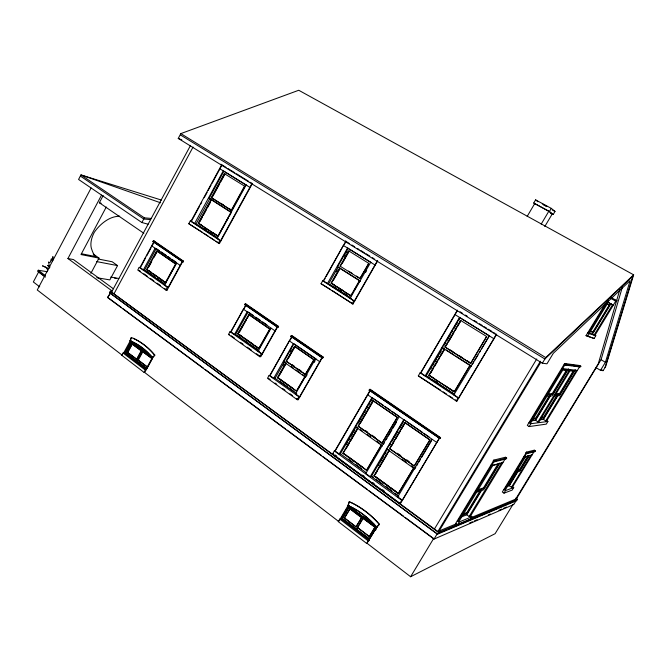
<?xml version="1.0" encoding="UTF-8"?>
<svg xmlns="http://www.w3.org/2000/svg" width="667" height="667" viewBox="0 0 667 667"><rect width="100%" height="100%" fill="white"/><g stroke="black" fill="none" stroke-linecap="round" stroke-linejoin="round"><path stroke-width="1" d="M53.001 260.155L52.901 256.587L51.951 261.014L51.367 258.704L50.133 262.523L49.1 262.573L48.633 261.931L49.541 267.967M619.86 289.536L598.291 363.748L515.641 499.124M600.5 370.352L605.411 362.306L630.132 280.624L553.327 353.268L546.973 363.798L542.329 363.232L178.247 138.419L180.824 133.608L298.741 90.262L633.65 274.837L605.661 366.508L603.11 370.669L600.5 370.352L596.156 367.725L601.059 359.696L622.453 286.81M605.019 367.55L632.775 276.288L544.881 359.004L180.398 134.909M131.132 337.435L133.525 338.386A77.564 63.023 -86.4 0 1 153.185 353.185L154.836 355.111L152.401 357.745A73.987 60.097 -86.4 0 0 129.99 340.812L131.399 337.46M130.549 339.987L131.116 338.302M347.924 505.544L349.241 501.751L352.134 502.968A90.42 77.956 75 0 1 377.28 521.894L379.415 524.279L376.772 527.138L366.758 543.497L338.302 521.636L339.786 519.101L341.004 518.751L348.924 505.278L347.924 505.544A86.243 74.345 75.1 0 1 376.58 527.205L377.522 526.88M349.441 501.701L348.124 505.486L340.195 518.984M47.29 271.727L38.219 270.227L37.644 271.311L45.339 277.13M91.112 187.986L37.26 289.987L122.361 355.344L121.819 355.311L123.061 353.026L124.679 353.118L146.106 369.526M112.164 290.995L67.926 258.529L101.551 195.081M143.839 233.267L99.35 202.743L103.177 195.523M106.261 207.02L80.999 254.552L99.008 258.112L90.87 273.345M98.116 258.996L112.181 261.756L117.542 265.599L109.855 279.907L96.732 277.697M161.456 200.083L80.957 174.921L78.573 179.456L141.871 222.528L144.389 217.842L151.226 218.434M515.791 498.107L517.509 499.291L516.683 500.642L437.469 534.217L109.463 292.73L110.28 291.212L437.869 531.499L456.378 523.795M107.587 297.532L110.439 293.046L107.587 297.532L434.034 539.094L513.773 504.494L516.241 500.45L508.629 503.668M109.463 292.73L110.138 292.83L110.955 291.312M111.706 291.863L190.504 145.473M114.099 293.622L193.055 147.057M152.918 241.579L153.335 240.804L154.11 240.995L183.525 261.189L183.1 261.973L152.918 241.579L153.685 241.762L154.11 240.995M145.74 257.662L140.387 267.567L139.203 267.334L137.752 270.035L165.875 290.02L167.025 290.212L182.616 261.647L183.1 261.973M146.707 255.861L151.092 247.757M152.059 245.956L153.735 242.863M176.572 263.056L164.649 284.942L168.134 287.41L182.241 261.564L153.769 241.996L139.995 267.492L143.38 269.893L155.103 248.232M143.38 269.893L144.556 270.118L156.253 248.499M146.623 269.451L156.662 250.909L175.571 263.982L165.374 282.691L146.623 269.451L147.399 269.601M148.833 266.958L151.701 261.664M154.085 257.254L156.953 251.968M252.409 183.517L219.41 243.588L188.786 223.712L190.287 220.952L191.396 221.269L199.758 205.895M221.752 164.666L191.029 221.161L217.492 238.094M200.742 204.085L201.726 202.276M204.185 197.757L207.137 192.329M208.121 190.52L211.072 185.093M212.056 183.292L221.669 165.616M123.603 353.06L130.257 340.829A73.954 60.08 -86.4 0 1 148.824 353.493M194.589 223.52L223.22 170.935M124.679 353.118L131.324 340.912L129.99 340.812M230.84 212.264L209.138 198.357L223.92 171.219L246.765 185.384L246.081 185.118L216.925 238.269L220.585 240.687L252.068 183.375L250.333 182.308M125.704 352.826L131.791 342.163L142.755 350.45L136.877 361.189L125.704 352.826L146.732 368.909L152.651 358.112L131.524 342.146M196.048 223.937L209.855 198.608L211.873 199.691M125.971 352.843L131.791 342.163M211.314 197.607L231.591 210.472L211.314 197.607L224.37 173.645L225.071 173.92L220.727 181.899M211.672 197.732L224.721 173.779M127.514 352.401L136.843 359.338L127.514 352.401L132.083 344.005L141.454 350.917L132.083 344.005M127.781 352.418L132.349 344.022M165.374 282.691L167.7 279.198M168.668 277.422L171.094 272.97M172.069 271.186L175.946 264.065L157.045 250.992L147.015 269.526L165.758 282.766M231.407 212.306L211.522 199.566L198.574 223.32L217.892 236.193L198.207 223.22L211.164 199.441M212.998 196.081L219.76 183.675M199.933 221.602L202.418 217.033M203.41 215.208L206.403 209.73M207.395 207.904L210.38 202.426M165.875 290.02L167.367 287.285L168.518 287.477M182.349 261.814L182.775 261.022L183.525 261.189M136.585 359.33L141.187 350.892M137.31 358.496L140.995 351.759M136.877 361.189L138.302 360.08L147.474 367.075L138.036 360.063M142.646 351.634L152.118 358.613L142.646 351.634L143.28 350.483L146.406 352.843M138.302 360.08L142.913 351.651M231.241 210.355L244.514 186.16M232.083 209.571L233.066 207.787M234.05 205.995L240.437 194.347M241.421 192.563L244.364 187.185M217.892 236.193L231.057 212.189M218.734 235.401L221.177 230.957M222.144 229.181L225.071 223.854M226.046 222.078L228.481 217.634M229.456 215.858L230.924 213.198M121.819 355.311L144.08 372.419L145.356 370.102L145.881 370.127M147.215 367.067L151.859 358.604M144.08 372.419L144.614 372.436L152.66 357.762A73.954 60.08 -86.4 0 0 149.391 354.077M218.334 243.305L219.877 240.495L220.944 240.787M244.731 304.686L245.181 303.877L245.873 303.994L278.581 326.446L278.114 327.272L277.455 327.18L244.731 304.686L245.423 304.802L245.94 305.152L244.13 308.396M278.581 326.446L277.922 326.363L260.755 356.762L259.73 356.687L228.464 334.475L230.032 331.657L231.099 331.774M245.423 304.802L245.873 303.994M245.94 305.152L230.74 331.741L234.509 334.4L235.568 334.517L259.163 351.217L258.137 351.134L271.01 328.256M231.599 330.874L243.338 309.146L275.271 331.007M234.509 334.4L247.14 311.772L248.174 311.931L235.568 334.517M248.658 314.507L269.676 329.039L258.671 348.591L237.836 333.875L248.999 314.557L270.01 329.081L259.513 347.732M237.836 333.875L248.999 314.557M239.52 332.191L246.398 319.885M247.382 318.126L249.341 314.607M259.73 356.687L261.339 353.835L262.364 353.91M278.114 327.272L277.247 326.855L262.023 353.885L258.137 351.134M290.812 336.36L291.279 335.534L291.929 335.609L323.345 357.178L322.244 357.971L290.812 336.36L291.462 336.435L292.004 336.81L290.137 340.12M319.902 361.814L289.336 340.912L270.118 375.463L269.101 375.429L267.475 378.297L297.257 399.716L298.232 399.7L322.303 357.629L322.861 358.012M377.68 260.822L352.968 304.019L321.035 283.708L322.703 280.765L323.612 280.99M345.789 241.221L323.312 280.915L351.317 298.508L350.15 298.249L370.652 262.373L371.202 262.548L347.557 248.049L327.422 283.567M324.12 280.107L325.121 278.331M326.121 276.563L343.388 245.464L375.221 265.124M344.164 244.714L345.122 243.013M322.303 357.629L291.679 336.777L269.776 375.454L273.72 378.281L293.338 343.672M305.636 377.322L283.7 361.881L293.989 343.738L316.1 358.996L315.474 358.954L295.514 393.905L299.566 396.807L321.994 357.604M360.455 281.357L337.577 266.867L348.141 248.249M273.72 378.281L275.054 378.314L284.359 361.923L285.801 362.94L277.422 377.705L296.607 391.195L277.747 377.714L286.126 362.956M290.203 351.601L291.187 349.867M328.631 283.859L338.169 267.033L337.577 266.867M344.18 256.453L345.189 254.669M346.198 252.893L347.207 251.109M282.875 365.724L283.9 363.924M336.226 271.686L337.219 269.927M305.736 374.646L286.076 361.247L294.506 346.398L295.147 346.456L288.219 358.671M360.172 278.756L340.045 266.133L348.699 250.884L368.676 263.298L359.888 278.681L368.434 264.29M340.345 266.216L348.991 250.984M359.488 280.532L350.75 295.823L331.082 283.15L339.678 267.992L358.913 280.065M342.163 263.615L349.275 251.075M339.97 268.076L331.382 283.217L351.042 295.89M279.064 375.988L285.96 363.84M333.192 280.624L339.761 269.051M305.102 374.621L313.974 359.655L305.419 374.629L286.41 361.272L294.831 346.423L313.974 359.655M296.281 391.195L305.111 376.313L298.107 388.569M351.559 294.989L353.093 292.296M354.127 290.495L359.255 281.507M306.128 376.446L307.128 374.704M314.107 362.489L315.107 360.739M365.574 272.403L366.6 270.61M297.257 399.716L298.916 396.815L299.892 396.807M352.093 303.835L353.802 300.859L354.669 301.042M377.405 260.73L354.377 300.984L350.15 298.249M322.244 357.971L323.345 357.178M369.093 390.17L370.152 389.311L440.579 437.66L440.053 438.544L369.093 390.17L370.152 389.311M440.053 438.544L439.42 438.102L400.75 503.118L399.942 503.36L332.6 453.893L334.317 450.942L335.234 450.825L369.751 391.429M438.319 437.552L369.968 390.579L334.926 450.859L339.17 453.969L371.827 397.857M382.474 445.998L355.528 426.822L372.394 397.849L383.483 405.503M339.17 453.969L340.378 453.793L356.111 426.772L355.528 426.822M358.121 423.32L361.189 418.051M362.214 416.291L363.232 414.532M364.257 412.773L365.283 411.022M366.817 408.387L367.842 406.628M368.859 404.869L369.885 403.11M370.91 401.351L372.444 398.716M346.198 444.747L347.765 442.054M348.808 440.27L349.85 438.477M350.892 436.685L352.459 433.992M353.502 432.199L354.544 430.407M358.079 426.238L372.978 400.65L397.315 417.275L382.158 443.105L358.079 426.238L358.663 426.188M373.262 400.65L358.371 426.213L382.158 443.105M381.182 445.623L366.675 470.335L342.905 453.243L357.67 427.889M360.197 423.545L373.028 401.526M357.962 427.864L343.197 453.201L366.675 470.335M346.04 448.791L349.608 442.68M350.625 440.929L357.237 429.581M496.657 334.242L456.987 401.017L456.286 401.034L418.326 375.871L420.127 372.803L420.885 372.845L457.137 311.064M457.429 310.122L420.635 372.828L425.196 375.846L426.196 375.888L454.811 394.781L453.885 394.789L489.336 335.801L481.582 348.874M381.874 443.138L397.315 417.275M366.383 470.393L381.424 444.781M399.158 416.725L365.824 473.478L370.202 476.688L371.344 476.446L387.46 449.066L389.069 450.217L373.945 475.913L398.216 493.63L413.882 467.625L411.339 465.816M383.517 444.222L384.567 442.446M386.126 439.778L387.168 438.002M388.219 436.226L391.871 430.015M392.913 428.239L396.565 422.019M338.302 521.636L339.695 519.826M425.196 375.846L459.496 317.475L489.336 335.801M471.244 366.308L442.238 347.724L459.955 317.575M342.279 518.501L349.408 506.653L363.407 517.233L356.403 529.098L342.279 518.501L369.134 539.053L369.71 538.844L356.403 529.098M342.479 518.442L349.408 506.653M426.196 375.888L442.713 347.782L444.397 348.858L428.881 375.229L454.152 391.888L469.952 365.241M444.272 345.139L445.831 342.479M446.873 340.712L450.517 334.509M451.559 332.741L452.601 330.965M454.16 328.314L455.202 326.538M456.245 324.771L457.279 322.995M458.846 320.343L459.888 318.568M430.815 368.893L431.849 367.142M432.875 365.383L433.909 363.632M434.942 361.873L436.485 359.246M437.519 357.487L438.553 355.736M439.578 353.977L441.129 351.351M355.961 526.922L361.656 517.55L355.961 526.922L344.389 518.076L350.033 508.754L360.83 516.917M444.956 347.032L460.614 320.418L486.727 336.552L470.794 363.432L444.956 347.032L446.998 344.439M344.389 518.076L350.033 508.754M460.839 320.468L445.197 347.065L470.794 363.432M448.558 341.779L453.768 332.925M455.328 330.265L456.37 328.489M457.412 326.722L460.538 321.402M444.631 348.891L429.131 375.246L454.385 391.888L469.126 367.033M430.407 373.503L432.991 369.109M434.542 366.475L437.635 361.214M438.669 359.455L439.703 357.704M441.254 355.069L444.347 349.8M370.202 476.688L403.652 419.826M415.799 467.225L414.766 468.968L386.91 449.149L404.185 419.793L422.144 432.183M389.52 445.573L390.562 443.788M392.138 441.12L393.18 439.336M394.23 437.56L397.899 431.324M399.475 428.656L403.135 422.419M378.131 465.766L379.164 463.999M380.207 462.239L383.833 456.078M384.867 454.319L385.901 452.559M535.343 204.277L533.742 203.018L535.593 199.875L551.276 208.362L555.011 211.431L553.168 214.541L550.442 213.065M389.536 448.583L414.39 465.991L429.932 439.82L414.132 466.05L389.536 448.583L404.802 422.653L405.328 422.611L401.651 428.856M389.811 448.541L405.061 422.636L429.932 439.82M391.137 446.715L393.763 442.246M395.339 439.57L400.592 430.649M389.345 450.175L374.229 475.854L398.482 493.555M375.554 474.02L377.639 470.485M379.198 467.825L387.01 454.561M388.052 452.793L389.094 451.017M527.172 216.4L534.709 203.593L548.808 211.256L552.218 213.982L544.806 226.497M356.795 528.964L363.232 518.326L375.004 527.23L369.268 536.652L357.545 527.697M375.004 527.23L363.04 518.392L363.79 517.117L367.042 519.568M541.195 224.129L548.808 211.256M553.168 214.541L549.4 211.522L551.276 208.362M470.568 363.415L486.518 336.518M369.268 536.652L374.812 527.297M472.278 364.566L473.828 361.948M474.862 360.205L477.964 354.977M479.515 352.359L480.548 350.617M369.134 539.053L376.78 526.93L371.911 523.253M366.758 543.497L368.276 540.937L369.435 540.512L341.004 518.751M370.218 537.994L375.771 528.631M375.504 530.29L376.513 528.589M398.216 493.63L413.882 467.625M431.908 439.336L397.749 496.857L402.284 500.175L439.42 438.102M416.833 465.474L417.875 463.732M418.909 461.981L420.468 459.363M421.511 457.612L431.366 441.012M456.286 401.034L458.137 397.916L458.829 397.907M496.448 334.2L458.604 397.907L453.885 394.789M399.942 503.36L401.742 500.325L402.551 500.092M439.57 438.611L440.579 437.66M434.45 528.989L536.752 358.946M367.15 543.355L410.614 576.738L433.642 538.511L405.177 517.459M437.869 531.499L540.437 361.214M434.034 539.094L437.202 533.825L110.03 292.988M439.178 530.949L540.829 362.223M437.469 534.217L438.527 532.458L517.509 499.291M542.329 363.232L545.731 357.587L633.65 274.837M493.272 460.947L493.78 460.097L505.469 457.237L506.687 458.062L506.195 458.871L494.53 461.806L493.272 460.947L494.097 461.322L457.987 521.085L459.588 520.427L492.98 465.191M493.463 460.897L455.611 523.562L457.454 524.896L470.143 519.551L471.844 516.742L470.652 515.891L469.159 516.508L466.775 514.799L460.997 517.117M494.53 461.806L495.047 460.955L506.687 458.062M457.454 524.896L459.221 521.969L471.844 516.742M480.24 490.437L466.6 512.981L462.831 514.465M461.547 515.649L467.2 513.407L480.84 490.854M466.775 514.799L481.874 489.836M478.106 489.695L483.475 487.919L497.749 464.324M476.93 490.72L484.084 488.336L498.891 463.865L492.188 465.624M499.85 462.965L483.617 489.786L476.305 492.263M469.159 516.508L501.592 462.931M504.977 458.054L505.469 457.237M470.652 515.891L505.403 458.504M564.149 364.324L564.649 363.498L579.673 365.516L580.849 366.233L580.382 367L565.408 365.099L564.149 364.324L527.314 425.371L529.148 426.572L546.306 424.12L547.915 421.469L546.198 420.36M565.408 365.099L565.908 364.265L580.849 366.233M563.457 368.968L530.84 422.77L529.648 422.928L564.916 364.732L566.883 364.982M529.148 426.572L530.874 423.72L547.915 421.469M549.358 395.623L535.534 418.417L532.825 418.726M594.405 334.876L595.814 335.709L594.139 338.469L586.035 335.643L605.636 303.327M531.624 419.318L536.135 418.801L549.958 396.006M608.321 300.3L588.394 333.15L589.294 333.433L608.129 302.393M531.482 420.819L535.593 420.327L550.35 395.99M548.107 393.964L552.051 393.922L566.516 370.077L564.666 369.885M587.494 336.51L589.228 333.642L595.814 335.709M547.74 394.364L552.651 394.297L567.125 370.452L565.908 369.701M568.451 368.893L552.076 395.873L546.323 395.99M535.593 420.327L537.961 421.861L569.668 369.635M590.237 331.249L592.788 332.091L609.221 305.027L609.63 305.261L593.196 332.333L589.795 331.216M570.635 369.743L539.078 421.719L537.961 421.861M592.546 334.017L610.88 303.818L612.523 304.752L594.164 334.967L589.595 333.083M556.753 395.523L543.388 417.534L541.421 417.759M541.012 418.242L543.964 417.901L557.87 395.014M539.586 419.843L543.422 419.376L558.237 395.006M615.699 301.184L595.006 335.234L594.164 334.967M555.378 394.264L559.972 394.214L573.987 371.152L572.811 370.427M611.314 297.582L616.9 300.8L616.416 301.592L610.347 298.124M575.254 369.643L559.396 395.731L554.919 395.823M525.996 452.86L526.455 452.109L534.284 450.192L535.393 450.925L534.951 451.651L527.138 453.61L525.996 452.86L526.722 453.193L504.469 489.795L505.678 489.353L525.571 456.653M526.155 452.818L502.326 492.004L504.002 493.163L512.181 490.087L513.723 487.56L512.089 486.443M543.422 419.376L545.731 420.86L576.438 370.36M579.673 366.625L546.773 420.727L545.731 420.86M527.138 453.61L527.589 452.86L535.393 450.925M507.554 484.642L509.213 484.067L516.558 471.994M504.002 493.163L505.578 490.562L513.723 487.56M508.104 485.017L509.755 484.442L517.625 471.502M506.378 486.777L509.305 485.734L518.051 471.361M528.022 455.694L519.585 469.56L516.717 470.435M516.316 471.11L520.135 469.927L528.572 456.07L524.871 457.037M529.323 455.386L519.66 471.261L514.966 472.728M509.305 485.734L511.481 487.235L530.965 455.236M533.842 450.917L534.284 450.192M534.25 451.317L512.631 486.818L511.481 487.235M513.115 504.21L495.114 533.683L410.614 576.738M152.401 357.745L154.836 355.111M376.58 527.205L379.415 524.279M469.593 522.995L472.428 521.769M474.32 520.952L477.163 519.726M488.511 514.824L490.403 514.007M498.924 510.33L501.759 509.104M503.652 508.287L506.495 507.062M439.111 533.025L441.963 531.816M443.872 531.015L446.723 529.806M448.633 529.006L480.057 515.733M481.958 514.924L497.198 508.487M499.099 507.687L501.959 506.478M503.86 505.678L506.72 504.469M470.719 517.825L516.416 498.808L596.156 367.725M373.945 475.913L374.512 475.788M436.802 442.504L367.767 394.856M386.91 449.149L387.46 449.066M342.905 453.243L346.848 455.603M332.6 453.893L333.517 453.768M540.837 417.384L542.813 417.158L543.964 417.901M119.668 216.15L116.692 216.467A27.764 16.475 -52.8 0 0 94.322 232.241A22.361 13.348 -53 0 0 91.938 249.908A40.212 23.845 -53.8 0 0 95.656 256.578L81.357 253.735M555.703 393.88L559.388 393.847L573.395 370.785L570.285 370.468M559.163 393.472L559.972 394.214M277.422 377.705L278.081 377.722M418.326 375.871L440.62 390.17M428.881 375.229L434.425 378.581M283.7 361.881L284.359 361.923M286.076 361.247L286.735 361.289M150.6 219.601L143.755 219.018L80.357 176.055M561.589 369.885L567.125 370.452M568.818 370.619L573.987 371.152M228.464 334.475L229.531 334.592M577.339 370.46L561.789 368.476M568.851 365.233L571.802 365.616M573.77 365.866L576.722 366.241M442.238 347.724L442.713 347.782M114.574 278.122L116.617 278.473M110.664 277.08L118.843 278.498M493.972 338.761L455.052 314.624M67.926 258.529L73.495 259.58L113.373 288.769M96.548 261.564L117.542 265.599M180.474 265.566L151.676 245.865M321.035 283.708L330.565 289.511M331.082 283.15L331.674 283.292M141.871 222.528L148.124 224.204M99.35 202.743L101.184 203.252M188.786 223.712L202.043 232.083M340.045 266.133L340.637 266.3M198.207 223.22L201.501 225.121M586.035 335.643L594.139 338.469M209.138 198.357L209.855 198.608M160.622 202.81L80.957 174.921L144.389 217.842M250.175 187.577L219.927 168.818M178.247 138.419L181.849 139.945M48.816 268.568L42.463 265.833L45.931 267.367L47.982 270.177M349.241 501.751L351.934 503.018A90.462 77.981 75.1 0 1 377.088 521.953L379.223 524.337M606.887 303.802L609.221 305.027M606.528 303.635L609.63 305.261M608.221 302.384L610.88 303.818M607.32 301.951L613.281 305.161L612.673 304.811M542.346 203.894L547.157 206.503M543.547 204.869L546.74 206.595M552.284 209.955L555.011 211.431M533.742 203.018L549.4 211.522M615.674 300.1L616.9 300.8M587.769 332.783L589.228 333.642M601.059 359.696L605.411 362.306M601.334 369.593L603.11 370.669M564.649 363.498L565.908 364.265M180.824 133.608L545.731 357.587M345.514 240.97L346.081 241.321M220.902 164.215L226.13 167.442M227.872 168.518L230.482 170.127M231.282 170.552L234.834 172.811M236.477 173.754L248.766 181.416M346.698 241.863L349.358 243.497M351.934 245.014L354.677 246.782M357.337 248.424L359.104 249.516M360.722 250.433L364.424 252.801M365.991 253.685L369.743 256.078M372.403 257.72L374.17 258.813M460.088 311.764L462.706 313.457M465.333 315.082L467.183 316.141M474.104 320.493L476.938 322.161M479.365 323.737L482.258 325.446M483.75 326.446L486.693 328.181M488.136 329.156L492.013 331.466M493.405 332.399L495.156 333.483M224.37 173.645L244.856 186.293M552.051 393.922L552.651 394.297M348.507 271.077L352.018 273.295M356.411 276.071L359.054 277.739M220.969 203.36L223.57 205.027M229.64 208.904L231.374 210.013M450.367 350.017L453.001 351.692M459.138 355.619L462.648 357.871M467.033 360.672L469.668 362.356M446.331 349.983L453.994 354.894M455.703 355.986L470.177 365.258M332.533 283.842L334.242 284.942M337.66 287.143L342.788 290.453M348.766 294.305L350.475 295.406M334.484 287.035L336.226 288.152M337.961 289.278L341.446 291.521M344.055 293.205L347.54 295.456M330.107 284.567L350.15 297.507M322.703 280.765L353.802 300.859M534.942 418.034L536.135 418.801M332.291 290.629L352.968 304.019M529.039 422.528L530.874 423.72M213.473 233.008L216.892 235.259M444.522 385.234L453.777 391.329M203.86 228.422L206.428 230.115M209.847 232.374L212.414 234.067M435.209 381.082L436.943 382.216M197.64 224.721L218.201 238.294M427.555 376.48L430.157 378.197M431.882 379.34L454.402 394.205M190.287 220.952L219.877 240.495M420.127 372.803L458.137 397.916M203.785 233.233L208.121 236.11M209.855 237.26L214.199 240.137M215.933 241.287L219.41 243.588M443.205 391.879L446.648 394.164M449.233 395.881L452.676 398.157M455.261 399.875L456.987 401.017M531.482 454.594L532.033 454.961L524.437 456.945L523.87 456.57M526.455 452.109L527.589 452.86M519.043 469.184L520.135 469.927M502.334 462.164L502.943 462.581L491.537 465.566L490.904 465.132M493.78 460.097L495.047 460.955M509.213 484.067L509.755 484.442M153.335 240.804L182.775 261.022M245.181 303.877L277.922 326.363M291.279 335.534L322.728 357.128M369.585 389.311L440.095 437.727M245.589 305.102L277.247 326.855M157.078 249.066L159.555 250.775M161.206 251.918L166.15 255.328M167.801 256.47L170.277 258.179M171.928 259.313L176.055 262.164M249.024 312.515L253.285 315.458M255.836 317.217L260.097 320.16M262.648 321.919L266.908 324.854M385.192 406.678L390.312 410.213M392.013 411.389L398.841 416.1M423.853 433.367L428.981 436.902M503.91 489.403L505.578 490.562M294.506 346.398L313.657 359.638M372.978 400.65L397.048 417.3M404.802 422.653L429.681 439.853M483.475 487.919L484.084 488.336M291.838 364.457L294.364 366.233M298.583 369.193L301.109 370.969M49.9 267.05L47.524 265.383L49.775 267.008M291.079 366.441L293.555 368.184M296.031 369.927L300.158 372.828M302.635 374.571L305.111 376.313M149.033 270.752L151.476 272.478M153.102 273.628L162.881 280.532M164.507 281.682L166.141 282.833M239.37 334.542L242.696 336.893M244.364 338.069L253.527 344.539M255.186 345.714L258.521 348.066M238.186 333.917L259.013 348.624M146.181 270.869L155.519 277.472M157.22 278.673L164.007 283.475M237.11 335.184L242.163 338.761M243.847 339.953L248.899 343.522M250.584 344.714L258.162 350.075M144.556 270.118L164.941 284.542M139.203 267.334L167.367 287.285M230.032 331.657L261.339 353.835M365.249 430.407L367.767 432.191M371.978 435.176L375.338 437.569M397.44 453.252L400.809 455.644M406.712 459.838L409.238 461.631M138.928 270.26L140.579 271.436M143.889 273.778L147.19 276.13M150.5 278.473L153.802 280.824M157.112 283.167L160.413 285.518M164.549 288.452L167.025 290.212M231.216 335.784L234.592 338.186M240.495 342.379L243.03 344.172M247.249 347.173L251.467 350.167M256.537 353.76L259.905 356.161M360.505 429.665L362.198 430.874M367.292 434.492L370.677 436.902M376.613 441.129L380.007 443.538M402.034 459.204L406.261 462.206M278.906 378.306L292.83 388.269M466.008 512.548L467.2 513.407M279.898 381.324L287.419 386.71M289.094 387.911L294.105 391.496M275.054 378.314L296.807 393.897M269.101 375.429L298.916 396.815M268.493 378.331L270.143 379.515M275.104 383.075L276.755 384.267M282.533 388.419L285.009 390.203M289.97 393.763L292.446 395.548M296.573 398.516L298.232 399.7M93.213 253.944L99.008 258.112M94.005 255.386L95.656 256.578M457.37 520.635L459.221 521.969M348.524 456.828L363.607 467.834M375.346 476.405L381.199 480.674M382.866 481.891L388.719 486.16M390.395 487.385L396.24 491.654M348.449 459.171L352.601 462.206M355.92 464.632L361.731 468.884M371.911 476.33L373.578 477.547M376.071 479.373L382.725 484.234M386.06 486.668L391.879 490.929M395.206 493.363L398.532 495.798M340.378 453.793L366.141 472.645M371.344 476.446L398.833 496.556M334.317 450.942L401.742 500.325M335.176 454.986L336.835 456.203M362.565 475.096L364.232 476.313M372.528 482.408L374.187 483.625M382.491 489.72L384.15 490.937M110.28 291.212L438.527 532.458M107.996 297.59L121.386 307.504M123.061 308.738L203.427 368.192M205.102 369.435L285.468 428.889M287.143 430.132L321.461 455.519M323.136 456.762L367.509 489.586M369.176 490.829L403.502 516.216M38.219 270.227L45.248 275.538M140.445 347.799L142.104 349.058M143.764 350.308L145.414 351.559M364.449 517L366.083 518.234M372.62 523.178L374.254 524.412M150.308 355.794L152.651 357.57M130.257 340.829L152.66 357.762M44.997 276.53L38.719 271.786L33.35 281.966L39.712 286.835M349.208 506.712L376.213 527.122M349.841 508.813L361.464 517.609M357.737 527.63L369.46 536.585M344.589 518.017L356.161 526.855M137.41 361.214L146.74 368.342M123.061 353.026L145.356 370.102M339.786 519.101L368.276 540.937M144.614 372.436L338.711 521.511M535.593 199.875L537.977 201.793M154.577 355.094L152.926 353.168A77.597 63.04 -86.4 0 0 133.258 338.361M376.772 527.138L348.124 505.486A86.201 74.32 75.1 0 1 376.772 527.138"/></g></svg>
